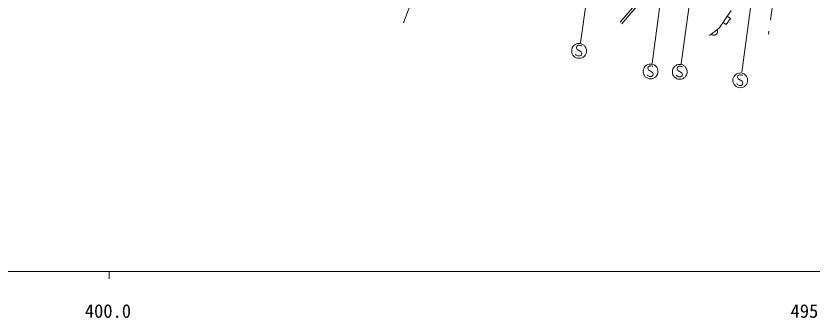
# Model space of a CAD drawing. Units: millimetres, scale not verified. Extents: x 40000 to 680000, y 20000 to 380000.
# Drawn here: x 455436 to 562784, y 198715 to 239373 of the extents above; entities that cross this region are included whole.
import ezdxf
from ezdxf.enums import TextEntityAlignment as Align

# ---------------------------------------------------------------- set-up
doc = ezdxf.new("R2010")
doc.units = ezdxf.units.MM
doc.header["$LTSCALE"] = 1000
doc.linetypes.add('CHAIN', pattern=[18.5, 12, -1.5, 3.5, -1.5])
for name, color, linetype, lineweight in [('M-BGD', 7, 'Continuous', 13), ('M-BGD-EXST', 7, 'Continuous', 13), ('M-BMK', 2, 'CHAIN', 13), ('M-STR-HTXT', 7, 'Continuous', 13), ('M-TTL-BAND', 7, 'Continuous', 13)]:
    doc.layers.add(name, color=color, linetype=linetype, lineweight=lineweight)
doc.styles.add('ＭＳ ゴシック', font='')
doc.styles.get('ＭＳ ゴシック').set_extended_font_data('MS Gothic')

msp = doc.modelspace()

# ---------------------------------------------------------------- linework, layer by layer
at = {"layer": 'M-BGD'}
for p, q in [((539408, 241453), (536915, 238525)), ((539636, 241258), (537143, 238331)), ((550240, 237724), (551895, 240122)), ((550783, 238511), (551195, 238227)), ((551195, 238227), (551763, 239050)), ((551763, 239050), (551351, 239334)), ((548935, 236724), (550240, 237724)), ((550025, 237408), (549984, 237528)), ((550020, 237152), (550039, 237292)), ((550039, 237292), (550025, 237408)), ((549190, 236920), (549295, 236849)), ((549295, 236849), (549403, 236806)), ((549403, 236806), (549544, 236787)), ((549544, 236787), (549660, 236801)), ((549660, 236801), (549779, 236842)), ((549779, 236842), (549906, 236939)), ((549906, 236939), (549977, 237044)), ((549977, 237044), (550020, 237152))]:
    msp.add_line(p, q, dxfattribs=at)
at = {"layer": 'M-BGD-EXST'}
for p, q in [((534571, 257704), (531571, 235755)), ((544208, 254935), (541207, 232986)), ((547476, 249950), (545150, 232935)), ((555608, 248684), (553298, 231786)), ((531051, 235312), (531011, 235072)), ((531291, 235432), (531051, 235312)), ((531451, 235432), (531291, 235432)), ((531611, 235392), (531451, 235432)), ((531691, 235312), (531611, 235392)), ((530971, 234112), (530891, 234232)), ((531211, 233992), (530971, 234112)), ((531011, 235072), (531091, 234872)), ((531091, 234872), (531651, 234552)), ((531691, 234112), (531491, 233992)), ((531651, 234552), (531731, 234352)), ((531731, 234352), (531691, 234112)), ((531491, 233992), (531211, 233992)), ((540688, 232542), (540648, 232302)), ((540648, 232302), (540728, 232102)), ((540928, 232662), (540688, 232542)), ((540728, 232102), (541288, 231782)), ((541088, 232662), (540928, 232662)), ((541248, 232622), (541088, 232662)), ((541328, 232542), (541248, 232622)), ((544631, 232492), (544591, 232252)), ((544591, 232252), (544671, 232052)), ((544871, 232612), (544631, 232492)), ((544671, 232052), (545231, 231732)), ((545031, 232612), (544871, 232612)), ((545191, 232572), (545031, 232612)), ((545271, 232492), (545191, 232572)), ((540608, 231342), (540528, 231462)), ((540848, 231222), (540608, 231342)), ((541128, 231222), (540848, 231222)), ((541328, 231342), (541128, 231222)), ((541288, 231782), (541368, 231582)), ((541368, 231582), (541328, 231342)), ((544551, 231292), (544471, 231412)), ((544791, 231172), (544551, 231292)), ((545071, 231172), (544791, 231172)), ((545271, 231292), (545071, 231172)), ((545231, 231732), (545311, 231532)), ((545311, 231532), (545271, 231292)), ((552779, 231342), (552739, 231102)), ((552739, 231102), (552819, 230902)), ((553019, 231462), (552779, 231342)), ((552819, 230902), (553379, 230582)), ((553179, 231462), (553019, 231462)), ((553339, 231422), (553179, 231462)), ((553419, 231342), (553339, 231422)), ((552699, 230142), (552619, 230262)), ((552939, 230022), (552699, 230142)), ((553219, 230022), (552939, 230022)), ((553419, 230142), (553219, 230022)), ((553379, 230582), (553459, 230382)), ((553459, 230382), (553419, 230142))]:
    msp.add_line(p, q, dxfattribs=at)
for centre in [(531371, 234672), (541008, 231902), (544951, 231852), (553099, 230702)]:
    msp.add_circle(centre, 1000, dxfattribs=at)
at = {"layer": 'M-BMK'}
msp.add_line((559526, 255663), (556899, 236927), dxfattribs=at)
at = {"layer": 'M-STR-HTXT'}
msp.add_line((528512, 293007), (507689, 238466), dxfattribs=at)
at = {"layer": 'M-TTL-BAND'}
for p, q in [((40000, 205000), (579000, 205000)), ((468000, 205000), (468000, 204000))]:
    msp.add_line(p, q, dxfattribs=at)

# ---------------------------------------------------------------- texts
at = {"layer": 'M-TTL-BAND', "style": 'ＭＳ ゴシック'}
for s, p in [('400.0', (467844, 198195)), ('495.0', (563000, 198195))]:
    msp.add_text(s, height=1833, dxfattribs=at).set_placement(p, align=Align.BOTTOM_CENTER)

doc.saveas('drawing.dxf')
